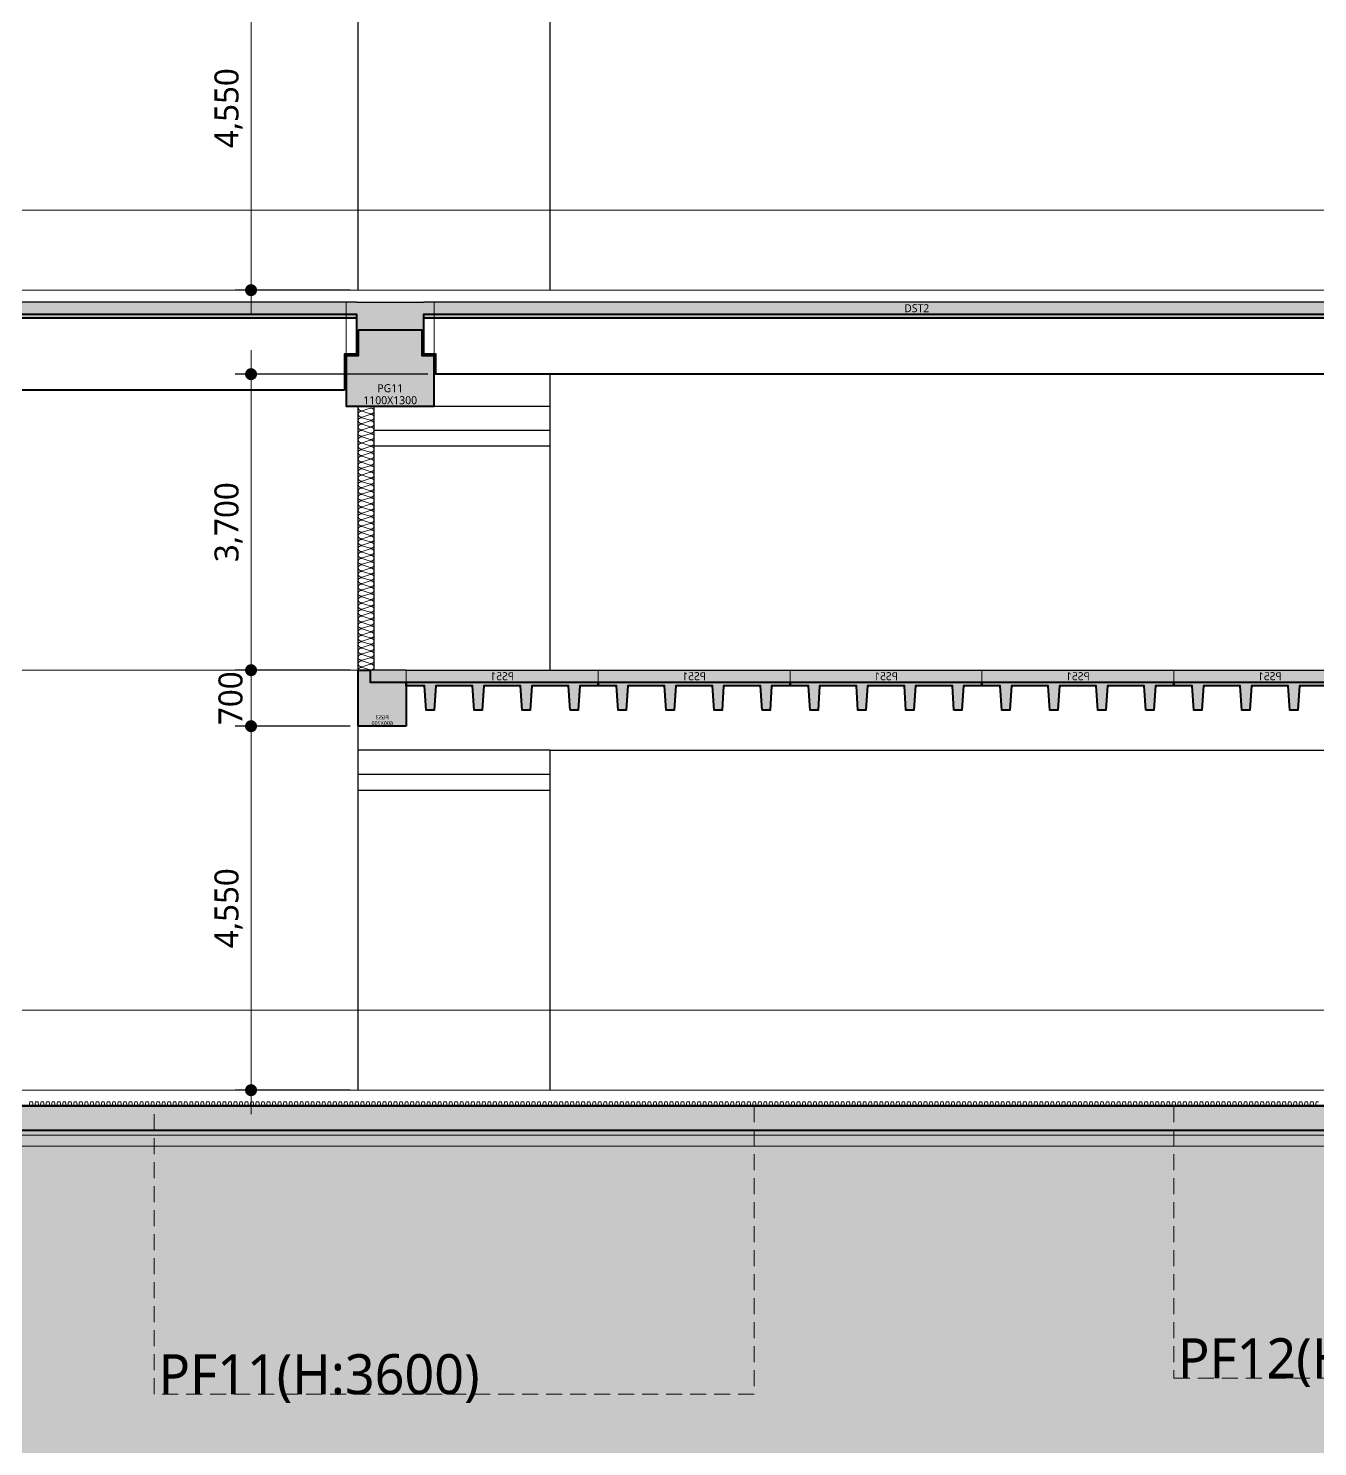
# Model space of a CAD drawing. Header units: millimetres. Extents: x 0 to 420000, y 0 to 297000.
# Drawn here: x 213387 to 229511, y 18995 to 36723 of the extents above; entities that cross this region are included whole.
import ezdxf
from ezdxf.enums import TextEntityAlignment as Align

# ---------------------------------------------------------------- set-up
doc = ezdxf.new("R2010")
doc.units = ezdxf.units.MM
for name, pattern in [('CEN', [62, 60, -1, 0, -1]), ('HID', [2, 1.1, -0.9]), ('HIDDEN', [0.375, 0.25, -0.125])]:
    doc.linetypes.add(name, pattern=pattern)
doc.layers.get('Defpoints').update_dxf_attribs({"color": 140})
for name, color, linetype, lineweight in [('A-AXIS-LINE', 1, 'CEN', 15), ('A-CONC-LIN1', 2, 'Continuous', 40), ('A-CONC-LIN2', 7, 'Continuous', 25), ('A-ELEV-LIN2', 7, 'Continuous', 25), ('A-SECT-LIN1', 4, 'Continuous', 25), ('A-SECT-LIN3', 255, 'Continuous', 18), ('A-WAXM-PANL', 6, 'Continuous', 20), ('A-XXXX-DRBD', 9, 'Continuous', 20), ('A-XXXX-FIN2', 6, 'Continuous', 20), ('A-XXXX-HATC', 8, 'Continuous', 18), ('A-XXXX-HID', 8, 'HIDDEN', 18), ('A-XXXX-INSL2', 8, 'Continuous', 18), ('A-XXXX-WAT1', 9, 'HID', 20)]:
    doc.layers.add(name, color=color, linetype=linetype, lineweight=lineweight)
doc.layers.add('A-CONC-SOLD', color=253, linetype='CEN')
doc.layers.add('A-XXXX-SOLD', color=252, linetype='Continuous')
doc.layers.add('A-XXXX-NPLT', color=144, linetype='Continuous', lineweight=15, plot=False)
doc.styles.add('HY울릉도L', font='')
doc.styles.add('맑은고딕', font='')
doc.styles.get('HY울릉도L').set_extended_font_data('HYwulM')
doc.styles.get('맑은고딕').set_extended_font_data('Malgun Gothic')
doc.dimstyles.new('CDIM', dxfattribs={"dimtxt": 3, "dimasz": 1.5, "dimexe": 2, "dimexo": 1, "dimgap": 1, "dimtad": 1, "dimdec": 0, "dimrnd": 0.5, "dimzin": 0, "dimdsep": 32, "dimlunit": 6, "dimtxsty": 'HY울릉도L', "dimblk1": '_CIDOT', "dimblk2": '_CIDOT', "dimsah": 1, "dimcen": 5.5, "dimclrd": 2, "dimclre": 2, "dimclrt": 7, "dimadec": 0, "dimazin": 0, "dimtfac": 1, "dimtdec": 0, "dimtix": 1, "dimtmove": 2, "dimatfit": 1, "dimldrblk": '_CIDOT', "dimfxl": 1, "dimtolj": 1, "dimtzin": 0, "dimlwd": -1, "dimarcsym": 0})

# ---------------------------------------------------------------- blocks, each defined once
blk = doc.blocks.new('axis(211208)')
at = {"layer": 'A-AXIS-LINE', "ltscale": 1000}
for p, q in [((4631788.1, -431118.7), (4955413.1, -431118.7)), ((4631788.1, -432118.7), (4955413.1, -432118.7)), ((4631788.1, -436868.7), (4955413.1, -436868.7)), ((4631788.1, -441118.7), (4955413.1, -441118.7)), ((4631788.1, -442118.7), (4955413.1, -442118.7))]:
    blk.add_line(p, q, dxfattribs=at)
blk = doc.blocks.new('DTS1_2')
at = {"layer": 'A-CONC-SOLD'}
h = blk.add_hatch(color=256, dxfattribs=at)
h.dxf.hatch_style = 1
h.paths.add_polyline_path([(-7480, 0), (-7480, -150), (7480, -150), (7480, 0)])
h = blk.add_hatch(color=256, dxfattribs=at)
h.dxf.hatch_style = 1
h.paths.add_polyline_path([(-7480, -150), (-7480, -200), (7480, -200), (7480, -150)])
at = {"layer": 'A-CONC-LIN1'}
blk.add_line((7480, -200), (-7480, -200), dxfattribs=at)
at = {"layer": 'A-CONC-LIN1', "color": 2}
blk.add_lwpolyline([(7330, -1100), (-7330, -1100), (-7330, -650), (-7480, -650), (-7480, -150), (7480, -150), (7480, -650), (7330, -650)], close=True, dxfattribs=at)
at = {"layer": 'A-CONC-LIN2'}
blk.add_line((7480, 0), (-7480, 0), dxfattribs=at)
at = {"layer": 'A-XXXX-NPLT', "style": '맑은고딕'}
blk.add_text('DTS1', height=100, dxfattribs=at).set_placement((0, -75), align=Align.MIDDLE)
blk = doc.blocks.new('PG11')
at = {"layer": 'A-CONC-SOLD'}
h = blk.add_hatch(color=256, dxfattribs=at)
h.dxf.hatch_style = 1
h.paths.add_polyline_path([(-420, 0), (420, 0), (420, -350), (-420, -350)])
h = blk.add_hatch(color=256, dxfattribs=at)
h.dxf.hatch_style = 1
h.paths.add_polyline_path([(-400, -350), (-400, -670), (-550, -670), (-550, -1300), (550, -1300), (550, -670), (400, -670), (400, -350)])
at = {"layer": 'A-CONC-LIN1', "ltscale": 2}
blk.add_lwpolyline([(-400, -350), (-400, -670), (-550, -670), (-550, -1300), (550, -1300), (550, -670), (400, -670), (400, -350)], close=True, dxfattribs=at)
at = {"layer": 'A-CONC-LIN2'}
blk.add_line((-420, 0), (420, 0), dxfattribs=at)
at = {"layer": 'A-XXXX-NPLT'}
blk.add_lwpolyline([(550, -1300), (-550, -1300), (-550, 0), (550, 0)], close=True, dxfattribs=at)
at = {"layer": 'A-XXXX-NPLT', "style": '맑은고딕'}
for s, p in [('PG11', (0, -1075)), ('1100X1300', (0, -1225))]:
    blk.add_text(s, height=100, dxfattribs=at).set_placement(p, align=Align.MIDDLE)
blk = doc.blocks.new('DTS2_3')
at = {"layer": 'A-CONC-SOLD'}
h = blk.add_hatch(color=256, dxfattribs=at)
h.dxf.hatch_style = 1
h.paths.add_polyline_path([(13000, 0), (13000, -150), (320, -150), (320, 0)])
h = blk.add_hatch(color=256, dxfattribs=at)
h.dxf.hatch_style = 1
h.paths.add_polyline_path([(320, -150), (320, -200), (12980, -200), (12980, -150)])
at = {"layer": 'A-CONC-LIN1'}
blk.add_line((12980, -200), (320, -200), dxfattribs=at)
at = {"layer": 'A-CONC-LIN1', "color": 2}
blk.add_lwpolyline([(12830, -900), (470, -900), (470, -650), (320, -650), (320, -150), (12980, -150), (12980, -650), (12830, -650)], close=True, dxfattribs=at)
at = {"layer": 'A-CONC-LIN2'}
blk.add_line((13000, 0), (320, 0), dxfattribs=at)
at = {"layer": 'A-XXXX-NPLT', "style": '맑은고딕'}
blk.add_text('DST2', height=100, dxfattribs=at).set_placement((6485, -75), align=Align.MIDDLE)
blk = doc.blocks.new('PG53')
at = {"layer": 'A-CONC-SOLD'}
h = blk.add_hatch(color=256, dxfattribs=at)
h.dxf.hatch_style = 1
h.paths.add_polyline_path([(300, 700), (-300, 700), (-300, 0), (300, 0)])
at = {"layer": 'A-CONC-LIN1', "color": 2}
blk.add_lwpolyline([(-300, 0), (300, 0), (300, 700), (150, 700), (150, 550), (-300, 550)], close=True, dxfattribs=at)
at = {"layer": 'A-CONC-LIN2'}
blk.add_line((-300, 700), (150, 700), dxfattribs=at)
at = {"layer": 'A-XXXX-NPLT'}
blk.add_lwpolyline([(-300, 0), (300, 0), (300, 700), (-300, 700)], close=True, dxfattribs=at)
at = {"layer": 'A-XXXX-NPLT', "style": '맑은고딕'}
for s, p in [('600X700', (0, 38)), ('PG53', (0, 112))]:
    blk.add_text(s, height=50, dxfattribs=at).set_placement(p, align=Align.MIDDLE)
blk = doc.blocks.new('PS51')
at = {"layer": 'A-CONC-SOLD'}
h = blk.add_hatch(color=256, dxfattribs=at)
h.dxf.hatch_style = 1
h.paths.add_polyline_path([(-1200, 150), (1200, 150), (1200, 0), (-1200, 0)])
h = blk.add_hatch(color=256, dxfattribs=at)
h.dxf.hatch_style = 1
h.paths.add_polyline_path([(1200, 0), (-1200, 0), (-1200, -45), (-970, -45), (-950, -350), (-850, -350), (-830, -45), (-370, -45), (-350, -350), (-250, -350), (-230, -45), (230, -45), (250, -350), (350, -350), (370, -45), (830, -45), (850, -350), (950, -350), (970, -45), (1200, -45)])
at = {"layer": 'A-CONC-LIN1', "color": 2}
blk.add_lwpolyline([(-850, -350), (-830, -45), (-370, -45), (-350, -350), (-250, -350), (-230, -45), (230, -45), (250, -350), (350, -350), (370, -45), (830, -45), (850, -350), (950, -350), (970, -45), (1200, -45), (1200, 0), (-1200, 0), (-1200, -45), (-970, -45), (-950, -350)], close=True, dxfattribs=at)
at = {"layer": 'A-CONC-LIN2'}
blk.add_line((1200, 150), (-1200, 150), dxfattribs=at)
at = {"layer": 'A-XXXX-WAT1'}
blk.add_lwpolyline([(-1200, 150), (1200, 150), (1200, 0), (-1200, 0)], close=True, dxfattribs=at)
at = {"layer": 'A-XXXX-NPLT', "style": '맑은고딕'}
blk.add_text('PS51', height=100, dxfattribs=at).set_placement((0, 75), align=Align.MIDDLE)
blk = doc.blocks.new('지하2층')
at = {"layer": 'A-CONC-SOLD'}
h = blk.add_hatch(color=256, dxfattribs=at)
h.dxf.hatch_style = 1
h.paths.add_polyline_path([(4879374, -392169), (4878974, -392169), (4878974, -391119), (4878824, -391119), (4878824, -391369), (4878374, -391369), (4878374, -392369), (4878324, -392369), (4878324, -393069), (4878674, -393069), (4878674, -401669), (4877924, -401669), (4877924, -401119), (4877724, -401119), (4877724, -401669), (4801524, -401669), (4801524, -401129), (4801324, -401129), (4801324, -401969), (4801494, -401969), (4801479, -401978), (4801479, -402319), (4759169, -402319), (4759169, -401978), (4759154, -401969), (4759324, -401969), (4759324, -401129), (4759124, -401129), (4759124, -401669), (4682924, -401669), (4682924, -401119), (4682724, -401119), (4682724, -401669), (4681974, -401669), (4681974, -393069), (4682324, -393069), (4682324, -392369), (4682274, -392369), (4682274, -391369), (4681824, -391369), (4681824, -391119), (4681674, -391119), (4681674, -392169), (4681274, -392169), (4681274, -401969), (4758324, -401969), (4758324, -402619), (4802324, -402619), (4802324, -401969), (4879374, -401969)])
at = {"layer": 'A-CONC-LIN1'}
for points in [[(4681674, -391119), (4681674, -392169), (4681274, -392169), (4681274, -401969), (4758324, -401969), (4758324, -402619), (4802324, -402619), (4802324, -401969), (4879374, -401969), (4879374, -392169), (4878974, -392169), (4878974, -391119)], [(4878974, -391119), (4878824, -391119), (4878824, -391369), (4878374, -391369), (4878374, -392369), (4878324, -392369), (4878324, -393069), (4878674, -393069), (4878674, -401669), (4877924, -401669), (4877924, -401119), (4877724, -401119), (4877724, -401669), (4801524, -401669), (4801524, -401129), (4801324, -401129), (4801324, -401969), (4801494, -401969), (4801479, -401978), (4801479, -402319), (4759169, -402319)]]:
    blk.add_lwpolyline(points, dxfattribs=at)
at = {"layer": 'A-CONC-LIN2'}
blk.add_lwpolyline([(4801494, -401969), (4801469, -401974), (4801469, -402294), (4801454, -402309), (4759194, -402309), (4759179, -402294), (4759179, -401974), (4759154, -401969)], dxfattribs=at)
at = {"layer": 'A-ELEV-LIN2'}
for p, q in [((4790224, -396869), (4790224, -393169)), ((4787824, -393569), (4790224, -393569)), ((4788024, -393869), (4790224, -393869)), ((4790224, -394069), (4788024, -394069)), ((4787824, -402119), (4787824, -397569)), ((4790224, -397869), (4787824, -397869)), ((4790224, -402119), (4790224, -397869)), ((4790224, -397869), (4801324, -397869)), ((4787824, -398169), (4790224, -398169)), ((4787824, -398369), (4790224, -398369))]:
    blk.add_line(p, q, dxfattribs=at)
at = {"layer": 'A-SECT-LIN1'}
for p, q in [((4787824, -396869), (4787824, -393569)), ((4788024, -396869), (4788024, -393572))]:
    blk.add_line(p, q, dxfattribs=at)
at = {"layer": 'A-XXXX-DRBD'}
blk.add_lwpolyline([(4799834, -402264), (4799803, -402264), (4799795, -402309), (4799774, -402309), (4799765, -402264), (4799734, -402264), (4799726, -402309), (4799705, -402309), (4799696, -402264), (4799665, -402264), (4799656, -402309), (4799636, -402309), (4799627, -402264), (4799596, -402264), (4799587, -402309), (4799567, -402309), (4799558, -402264), (4799527, -402264), (4799518, -402309), (4799498, -402309), (4799489, -402264), (4799458, -402264), (4799449, -402309), (4799429, -402309), (4799420, -402264), (4799389, -402264), (4799380, -402309), (4799360, -402309), (4799351, -402264), (4799320, -402264), (4799311, -402309), (4799291, -402309), (4799282, -402264), (4799251, -402264), (4799242, -402309), (4799222, -402309), (4799213, -402264), (4799182, -402264), (4799173, -402309), (4799153, -402309), (4799144, -402264), (4799113, -402264), (4799104, -402309), (4799084, -402309), (4799075, -402264), (4799044, -402264), (4799035, -402309), (4799015, -402309), (4799006, -402264), (4798975, -402264), (4798966, -402309), (4798946, -402309), (4798937, -402264), (4798906, -402264), (4798897, -402309), (4798877, -402309), (4798868, -402264), (4798837, -402264), (4798828, -402309), (4798808, -402309), (4798799, -402264), (4798768, -402264), (4798759, -402309), (4798739, -402309), (4798730, -402264), (4798699, -402264), (4798690, -402309), (4798670, -402309), (4798661, -402264), (4798630, -402264), (4798621, -402309), (4798600, -402309), (4798592, -402264), (4798561, -402264), (4798552, -402309), (4798531, -402309), (4798523, -402264), (4798492, -402264), (4798483, -402309), (4798462, -402309), (4798454, -402264), (4798423, -402264), (4798414, -402309), (4798393, -402309), (4798385, -402264), (4798354, -402264), (4798345, -402309), (4798324, -402309), (4798316, -402264), (4798285, -402264), (4798276, -402309), (4798255, -402309), (4798247, -402264), (4798216, -402264), (4798207, -402309), (4798186, -402309), (4798178, -402264), (4798146, -402264), (4798138, -402309), (4798117, -402309), (4798109, -402264), (4798077, -402264), (4798069, -402309), (4798048, -402309), (4798039, -402264), (4798008, -402264), (4798000, -402309), (4797979, -402309), (4797970, -402264), (4797939, -402264), (4797931, -402309), (4797910, -402309), (4797901, -402264), (4797870, -402264), (4797862, -402309), (4797841, -402309), (4797832, -402264), (4797801, -402264), (4797793, -402309), (4797772, -402309), (4797763, -402264), (4797732, -402264), (4797724, -402309), (4797703, -402309), (4797694, -402264), (4797663, -402264), (4797655, -402309), (4797634, -402309), (4797625, -402264), (4797594, -402264), (4797585, -402309), (4797565, -402309), (4797556, -402264), (4797525, -402264), (4797516, -402309), (4797496, -402309), (4797487, -402264), (4797456, -402264), (4797447, -402309), (4797427, -402309), (4797418, -402264), (4797387, -402264), (4797378, -402309), (4797358, -402309), (4797349, -402264), (4797318, -402264), (4797309, -402309), (4797289, -402309), (4797280, -402264), (4797249, -402264), (4797240, -402309), (4797220, -402309), (4797211, -402264), (4797180, -402264), (4797171, -402309), (4797151, -402309), (4797142, -402264), (4797111, -402264), (4797102, -402309), (4797082, -402309), (4797073, -402264), (4797042, -402264), (4797033, -402309), (4797013, -402309), (4797004, -402264), (4796973, -402264), (4796964, -402309), (4796944, -402309), (4796935, -402264), (4796904, -402264), (4796895, -402309), (4796875, -402309), (4796866, -402264), (4796835, -402264), (4796826, -402309), (4796806, -402309), (4796797, -402264), (4796766, -402264), (4796757, -402309), (4796737, -402309), (4796728, -402264), (4796697, -402264), (4796688, -402309), (4796668, -402309), (4796659, -402264), (4796628, -402264), (4796619, -402309), (4796599, -402309), (4796590, -402264), (4796559, -402264), (4796550, -402309), (4796529, -402309), (4796521, -402264), (4796490, -402264), (4796481, -402309), (4796460, -402309), (4796452, -402264), (4796421, -402264), (4796412, -402309), (4796391, -402309), (4796383, -402264), (4796352, -402264), (4796343, -402309), (4796322, -402309), (4796314, -402264), (4796283, -402264), (4796274, -402309), (4796253, -402309), (4796245, -402264), (4796214, -402264), (4796205, -402309), (4796184, -402309), (4796176, -402264), (4796145, -402264), (4796136, -402309), (4796115, -402309), (4796107, -402264), (4796075, -402264), (4796067, -402309), (4796046, -402309), (4796038, -402264), (4796006, -402264), (4795998, -402309), (4795977, -402309), (4795968, -402264), (4795937, -402264), (4795929, -402309), (4795908, -402309), (4795899, -402264), (4795868, -402264), (4795860, -402309), (4795839, -402309), (4795830, -402264), (4795799, -402264), (4795791, -402309), (4795770, -402309), (4795761, -402264), (4795730, -402264), (4795722, -402309), (4795701, -402309), (4795692, -402264), (4795661, -402264), (4795653, -402309), (4795632, -402309), (4795623, -402264), (4795592, -402264), (4795584, -402309), (4795563, -402309), (4795554, -402264), (4795523, -402264), (4795514, -402309), (4795494, -402309), (4795485, -402264), (4795454, -402264), (4795445, -402309), (4795425, -402309), (4795416, -402264), (4795385, -402264), (4795376, -402309), (4795356, -402309), (4795347, -402264), (4795316, -402264), (4795307, -402309), (4795287, -402309), (4795278, -402264), (4795247, -402264), (4795238, -402309), (4795218, -402309), (4795209, -402264), (4795178, -402264), (4795169, -402309), (4795149, -402309), (4795140, -402264), (4795109, -402264), (4795100, -402309), (4795080, -402309), (4795071, -402264), (4795040, -402264), (4795031, -402309), (4795011, -402309), (4795002, -402264), (4794971, -402264), (4794962, -402309), (4794942, -402309), (4794933, -402264), (4794902, -402264), (4794893, -402309), (4794873, -402309), (4794864, -402264), (4794833, -402264), (4794824, -402309), (4794804, -402309), (4794795, -402264), (4794764, -402264), (4794755, -402309), (4794735, -402309), (4794726, -402264), (4794695, -402264), (4794686, -402309), (4794666, -402309), (4794657, -402264), (4794626, -402264), (4794617, -402309), (4794597, -402309), (4794588, -402264), (4794557, -402264), (4794548, -402309), (4794528, -402309), (4794519, -402264), (4794488, -402264), (4794479, -402309), (4794458, -402309), (4794450, -402264), (4794419, -402264), (4794410, -402309), (4794389, -402309), (4794381, -402264), (4794350, -402264), (4794341, -402309), (4794320, -402309), (4794312, -402264), (4794281, -402264), (4794272, -402309), (4794251, -402309), (4794243, -402264), (4794212, -402264), (4794203, -402309), (4794182, -402309), (4794174, -402264), (4794143, -402264), (4794134, -402309), (4794113, -402309), (4794105, -402264), (4794074, -402264), (4794065, -402309), (4794044, -402309), (4794036, -402264), (4794004, -402264), (4793996, -402309), (4793975, -402309), (4793967, -402264), (4793935, -402264), (4793927, -402309), (4793906, -402309), (4793897, -402264), (4793866, -402264), (4793858, -402309), (4793837, -402309), (4793828, -402264), (4793797, -402264), (4793789, -402309), (4793768, -402309), (4793759, -402264), (4793728, -402264), (4793720, -402309), (4793699, -402309), (4793690, -402264), (4793659, -402264), (4793651, -402309), (4793630, -402309), (4793621, -402264), (4793590, -402264), (4793582, -402309), (4793561, -402309), (4793552, -402264), (4793521, -402264), (4793513, -402309), (4793492, -402309), (4793483, -402264), (4793452, -402264), (4793443, -402309), (4793423, -402309), (4793414, -402264), (4793383, -402264), (4793374, -402309), (4793354, -402309), (4793345, -402264), (4793314, -402264), (4793305, -402309), (4793285, -402309), (4793276, -402264), (4793245, -402264), (4793236, -402309), (4793216, -402309), (4793207, -402264), (4793176, -402264), (4793167, -402309), (4793147, -402309), (4793138, -402264), (4793107, -402264), (4793098, -402309), (4793078, -402309), (4793069, -402264), (4793038, -402264), (4793029, -402309), (4793009, -402309), (4793000, -402264), (4792969, -402264), (4792960, -402309), (4792940, -402309), (4792931, -402264), (4792900, -402264), (4792891, -402309), (4792871, -402309), (4792862, -402264), (4792831, -402264), (4792822, -402309), (4792802, -402309), (4792793, -402264), (4792762, -402264), (4792753, -402309), (4792733, -402309), (4792724, -402264), (4792693, -402264), (4792684, -402309), (4792664, -402309), (4792655, -402264), (4792624, -402264), (4792615, -402309), (4792595, -402309), (4792586, -402264), (4792555, -402264), (4792546, -402309), (4792526, -402309), (4792517, -402264), (4792486, -402264), (4792477, -402309), (4792457, -402309), (4792448, -402264), (4792417, -402264), (4792408, -402309), (4792387, -402309), (4792379, -402264), (4792348, -402264), (4792339, -402309), (4792318, -402309), (4792310, -402264), (4792279, -402264), (4792270, -402309), (4792249, -402309), (4792241, -402264), (4792210, -402264), (4792201, -402309), (4792180, -402309), (4792172, -402264), (4792141, -402264), (4792132, -402309), (4792111, -402309), (4792103, -402264), (4792072, -402264), (4792063, -402309), (4792042, -402309), (4792034, -402264), (4792003, -402264), (4791994, -402309), (4791973, -402309), (4791965, -402264), (4791933, -402264), (4791925, -402309), (4791904, -402309), (4791896, -402264), (4791864, -402264), (4791856, -402309), (4791835, -402309), (4791826, -402264), (4791795, -402264), (4791787, -402309), (4791766, -402309), (4791757, -402264), (4791726, -402264), (4791718, -402309), (4791697, -402309), (4791688, -402264), (4791657, -402264), (4791649, -402309), (4791628, -402309), (4791619, -402264), (4791588, -402264), (4791580, -402309), (4791559, -402309), (4791550, -402264), (4791519, -402264), (4791511, -402309), (4791490, -402309), (4791481, -402264), (4791450, -402264), (4791441, -402309), (4791421, -402309), (4791412, -402264), (4791381, -402264), (4791372, -402309), (4791352, -402309), (4791343, -402264), (4791312, -402264), (4791303, -402309), (4791283, -402309), (4791274, -402264), (4791243, -402264), (4791234, -402309), (4791214, -402309), (4791205, -402264), (4791174, -402264), (4791165, -402309), (4791145, -402309), (4791136, -402264), (4791105, -402264), (4791096, -402309), (4791076, -402309), (4791067, -402264), (4791036, -402264), (4791027, -402309), (4791007, -402309), (4790998, -402264), (4790967, -402264), (4790958, -402309), (4790938, -402309), (4790929, -402264), (4790898, -402264), (4790889, -402309), (4790869, -402309), (4790860, -402264), (4790829, -402264), (4790820, -402309), (4790800, -402309), (4790791, -402264), (4790760, -402264), (4790751, -402309), (4790731, -402309), (4790722, -402264), (4790691, -402264), (4790682, -402309), (4790662, -402309), (4790653, -402264), (4790622, -402264), (4790613, -402309), (4790593, -402309), (4790584, -402264), (4790553, -402264), (4790544, -402309), (4790524, -402309), (4790515, -402264), (4790484, -402264), (4790475, -402309), (4790455, -402309), (4790446, -402264), (4790415, -402264), (4790406, -402309), (4790386, -402309), (4790377, -402264), (4790346, -402264), (4790337, -402309), (4790316, -402309), (4790308, -402264), (4790277, -402264), (4790268, -402309), (4790247, -402309), (4790239, -402264), (4790208, -402264), (4790199, -402309), (4790178, -402309), (4790170, -402264), (4790139, -402264), (4790130, -402309), (4790109, -402309), (4790101, -402264), (4790070, -402264), (4790061, -402309), (4790040, -402309), (4790032, -402264), (4790001, -402264), (4789992, -402309), (4789971, -402309), (4789963, -402264), (4789932, -402264), (4789923, -402309), (4789902, -402309), (4789894, -402264), (4789862, -402264), (4789854, -402309), (4789833, -402309), (4789824, -402264), (4789793, -402264), (4789785, -402309), (4789764, -402309), (4789755, -402264), (4789724, -402264), (4789716, -402309), (4789695, -402309), (4789686, -402264), (4789655, -402264), (4789647, -402309), (4789626, -402309), (4789617, -402264), (4789586, -402264), (4789578, -402309), (4789557, -402309), (4789548, -402264), (4789517, -402264), (4789509, -402309), (4789488, -402309), (4789479, -402264), (4789448, -402264), (4789440, -402309), (4789419, -402309), (4789410, -402264), (4789379, -402264), (4789370, -402309), (4789350, -402309), (4789341, -402264), (4789310, -402264), (4789301, -402309), (4789281, -402309), (4789272, -402264), (4789241, -402264), (4789232, -402309), (4789212, -402309), (4789203, -402264), (4789172, -402264), (4789163, -402309), (4789143, -402309), (4789134, -402264), (4789103, -402264), (4789094, -402309), (4789074, -402309), (4789065, -402264), (4789034, -402264), (4789025, -402309), (4789005, -402309), (4788996, -402264), (4788965, -402264), (4788956, -402309), (4788936, -402309), (4788927, -402264), (4788896, -402264), (4788887, -402309), (4788867, -402309), (4788858, -402264), (4788827, -402264), (4788818, -402309), (4788798, -402309), (4788789, -402264), (4788758, -402264), (4788749, -402309), (4788729, -402309), (4788720, -402264), (4788689, -402264), (4788680, -402309), (4788660, -402309), (4788651, -402264), (4788620, -402264), (4788611, -402309), (4788591, -402309), (4788582, -402264), (4788551, -402264), (4788542, -402309), (4788522, -402309), (4788513, -402264), (4788482, -402264), (4788473, -402309), (4788453, -402309), (4788444, -402264), (4788413, -402264), (4788404, -402309), (4788384, -402309), (4788375, -402264), (4788344, -402264), (4788335, -402309), (4788315, -402309), (4788306, -402264), (4788275, -402264), (4788266, -402309), (4788245, -402309), (4788237, -402264), (4788206, -402264), (4788197, -402309), (4788176, -402309), (4788168, -402264), (4788137, -402264), (4788128, -402309), (4788107, -402309), (4788099, -402264), (4788068, -402264), (4788059, -402309), (4788038, -402309), (4788030, -402264), (4787999, -402264), (4787990, -402309), (4787969, -402309), (4787961, -402264), (4787930, -402264), (4787921, -402309), (4787900, -402309), (4787892, -402264), (4787861, -402264), (4787852, -402309), (4787831, -402309), (4787823, -402264), (4787791, -402264), (4787783, -402309), (4787762, -402309), (4787753, -402264), (4787722, -402264), (4787714, -402309), (4787693, -402309), (4787684, -402264), (4787653, -402264), (4787645, -402309), (4787624, -402309), (4787615, -402264), (4787584, -402264), (4787576, -402309), (4787555, -402309), (4787546, -402264), (4787515, -402264), (4787507, -402309), (4787486, -402309), (4787477, -402264), (4787446, -402264), (4787438, -402309), (4787417, -402309), (4787408, -402264), (4787377, -402264), (4787369, -402309), (4787348, -402309), (4787339, -402264), (4787308, -402264), (4787299, -402309), (4787279, -402309), (4787270, -402264), (4787239, -402264), (4787230, -402309), (4787210, -402309), (4787201, -402264), (4787170, -402264), (4787161, -402309), (4787141, -402309), (4787132, -402264), (4787101, -402264), (4787092, -402309), (4787072, -402309), (4787063, -402264), (4787032, -402264), (4787023, -402309), (4787003, -402309), (4786994, -402264), (4786963, -402264), (4786954, -402309), (4786934, -402309), (4786925, -402264), (4786894, -402264), (4786885, -402309), (4786865, -402309), (4786856, -402264), (4786825, -402264), (4786816, -402309), (4786796, -402309), (4786787, -402264), (4786756, -402264), (4786747, -402309), (4786727, -402309), (4786718, -402264), (4786687, -402264), (4786678, -402309), (4786658, -402309), (4786649, -402264), (4786618, -402264), (4786609, -402309), (4786589, -402309), (4786580, -402264), (4786549, -402264), (4786540, -402309), (4786520, -402309), (4786511, -402264), (4786480, -402264), (4786471, -402309), (4786451, -402309), (4786442, -402264), (4786411, -402264), (4786402, -402309), (4786382, -402309), (4786373, -402264), (4786342, -402264), (4786333, -402309), (4786313, -402309), (4786304, -402264), (4786273, -402264), (4786264, -402309), (4786244, -402309), (4786235, -402264), (4786204, -402264), (4786195, -402309), (4786174, -402309), (4786166, -402264), (4786135, -402264), (4786126, -402309), (4786105, -402309), (4786097, -402264), (4786066, -402264), (4786057, -402309), (4786036, -402309), (4786028, -402264), (4785997, -402264), (4785988, -402309), (4785967, -402309), (4785959, -402264), (4785928, -402264), (4785919, -402309), (4785898, -402309), (4785890, -402264), (4785859, -402264), (4785850, -402309), (4785829, -402309), (4785821, -402264), (4785789, -402264), (4785781, -402309), (4785760, -402309), (4785752, -402264), (4785720, -402264), (4785712, -402309), (4785691, -402309), (4785682, -402264), (4785651, -402264), (4785643, -402309), (4785622, -402309), (4785613, -402264), (4785582, -402264), (4785574, -402309), (4785553, -402309), (4785544, -402264), (4785513, -402264), (4785505, -402309), (4785484, -402309), (4785475, -402264), (4785444, -402264), (4785436, -402309), (4785415, -402309), (4785406, -402264), (4785375, -402264), (4785367, -402309), (4785346, -402309), (4785337, -402264), (4785306, -402264), (4785298, -402309), (4785277, -402309), (4785268, -402264), (4785237, -402264), (4785228, -402309), (4785208, -402309), (4785199, -402264), (4785168, -402264), (4785159, -402309), (4785139, -402309), (4785130, -402264), (4785099, -402264), (4785090, -402309), (4785070, -402309), (4785061, -402264), (4785030, -402264), (4785021, -402309), (4785001, -402309), (4784992, -402264), (4784961, -402264), (4784952, -402309), (4784932, -402309), (4784923, -402264), (4784892, -402264), (4784883, -402309), (4784863, -402309), (4784854, -402264), (4784823, -402264), (4784814, -402309), (4784794, -402309), (4784785, -402264), (4784754, -402264), (4784745, -402309), (4784725, -402309), (4784716, -402264), (4784685, -402264), (4784676, -402309), (4784656, -402309), (4784647, -402264), (4784616, -402264), (4784607, -402309), (4784587, -402309), (4784578, -402264), (4784547, -402264), (4784538, -402309), (4784518, -402309), (4784509, -402264), (4784478, -402264), (4784469, -402309), (4784449, -402309), (4784440, -402264), (4784409, -402264), (4784400, -402309), (4784380, -402309), (4784371, -402264), (4784340, -402264), (4784331, -402309), (4784311, -402309), (4784302, -402264), (4784271, -402264), (4784262, -402309), (4784242, -402309), (4784233, -402264), (4784202, -402264), (4784193, -402309), (4784172, -402309), (4784164, -402264), (4784133, -402264), (4784124, -402309), (4784103, -402309), (4784095, -402264), (4784064, -402264), (4784055, -402309), (4784034, -402309), (4784026, -402264), (4783995, -402264), (4783986, -402309), (4783965, -402309), (4783957, -402264), (4783926, -402264), (4783917, -402309), (4783896, -402309), (4783888, -402264), (4783857, -402264), (4783848, -402309), (4783827, -402309), (4783819, -402264), (4783788, -402264), (4783779, -402309), (4783758, -402309), (4783750, -402264), (4783718, -402264), (4783710, -402309), (4783689, -402309)], dxfattribs=at)
at = {"layer": 'A-XXXX-FIN2'}
blk.add_line((4759324, -392119), (4801324, -392119), dxfattribs=at)
blk.add_lwpolyline([(4759224, -402119), (4801424, -402119)], dxfattribs=at)
at = {"layer": 'A-XXXX-INSL2'}
blk.add_lwpolyline([(4787824, -396869), (4787832, -396847), (4787852, -396833), (4787874, -396833), (4787974, -396865), (4787996, -396865), (4788016, -396851), (4788024, -396829), (4788016, -396807), (4787996, -396793), (4787974, -396793), (4787874, -396825), (4787852, -396825), (4787832, -396811), (4787824, -396789), (4787832, -396767), (4787852, -396753), (4787874, -396753), (4787974, -396785), (4787996, -396785), (4788016, -396771), (4788024, -396749), (4788016, -396727), (4787996, -396713), (4787974, -396713), (4787874, -396745), (4787852, -396745), (4787832, -396731), (4787824, -396709), (4787832, -396687), (4787852, -396673), (4787874, -396673), (4787974, -396705), (4787996, -396705), (4788016, -396691), (4788024, -396669), (4788016, -396647), (4787996, -396633), (4787974, -396633), (4787874, -396665), (4787852, -396665), (4787832, -396651), (4787824, -396629), (4787832, -396607), (4787852, -396593), (4787874, -396593), (4787974, -396625), (4787996, -396625), (4788016, -396611), (4788024, -396589), (4788016, -396567), (4787996, -396553), (4787974, -396553), (4787874, -396585), (4787852, -396585), (4787832, -396571), (4787824, -396549), (4787832, -396527), (4787852, -396513), (4787874, -396513), (4787974, -396545), (4787996, -396545), (4788016, -396531), (4788024, -396509), (4788016, -396487), (4787996, -396473), (4787974, -396473), (4787874, -396505), (4787852, -396505), (4787832, -396491), (4787824, -396469), (4787832, -396447), (4787852, -396433), (4787874, -396433), (4787974, -396465), (4787996, -396465), (4788016, -396451), (4788024, -396429), (4788016, -396407), (4787996, -396393), (4787974, -396393), (4787874, -396425), (4787852, -396425), (4787832, -396411), (4787824, -396389), (4787832, -396367), (4787852, -396353), (4787874, -396353), (4787974, -396385), (4787996, -396385), (4788016, -396371), (4788024, -396349), (4788016, -396327), (4787996, -396313), (4787974, -396313), (4787874, -396345), (4787852, -396345), (4787832, -396331), (4787824, -396309), (4787832, -396287), (4787852, -396273), (4787874, -396273), (4787974, -396305), (4787996, -396305), (4788016, -396291), (4788024, -396269), (4788016, -396247), (4787996, -396233), (4787974, -396233), (4787874, -396265), (4787852, -396265), (4787832, -396251), (4787824, -396229), (4787832, -396207), (4787852, -396193), (4787874, -396193), (4787974, -396225), (4787996, -396225), (4788016, -396211), (4788024, -396189), (4788016, -396167), (4787996, -396153), (4787974, -396153), (4787874, -396185), (4787852, -396185), (4787832, -396171), (4787824, -396149), (4787832, -396127), (4787852, -396113), (4787874, -396113), (4787974, -396145), (4787996, -396145), (4788016, -396131), (4788024, -396109), (4788016, -396087), (4787996, -396073), (4787974, -396073), (4787874, -396105), (4787852, -396105), (4787832, -396091), (4787824, -396069), (4787832, -396047), (4787852, -396033), (4787874, -396033), (4787974, -396065), (4787996, -396065), (4788016, -396051), (4788024, -396029), (4788016, -396007), (4787996, -395993), (4787974, -395993), (4787874, -396025), (4787852, -396025), (4787832, -396011), (4787824, -395989), (4787832, -395967), (4787852, -395953), (4787874, -395953), (4787974, -395985), (4787996, -395985), (4788016, -395971), (4788024, -395949), (4788016, -395927), (4787996, -395913), (4787974, -395913), (4787874, -395945), (4787852, -395945), (4787832, -395931), (4787824, -395909), (4787832, -395887), (4787852, -395873), (4787874, -395873), (4787974, -395905), (4787996, -395905), (4788016, -395891), (4788024, -395869), (4788016, -395847), (4787996, -395833), (4787974, -395833), (4787874, -395865), (4787852, -395865), (4787832, -395851), (4787824, -395829), (4787832, -395807), (4787852, -395793), (4787874, -395793), (4787974, -395825), (4787996, -395825), (4788016, -395811), (4788024, -395789), (4788016, -395767), (4787996, -395753), (4787974, -395753), (4787874, -395785), (4787852, -395785), (4787832, -395771), (4787824, -395749), (4787832, -395727), (4787852, -395713), (4787874, -395713), (4787974, -395745), (4787996, -395745), (4788016, -395731), (4788024, -395709), (4788016, -395687), (4787996, -395673), (4787974, -395673), (4787874, -395705), (4787852, -395705), (4787832, -395691), (4787824, -395669), (4787832, -395647), (4787852, -395633), (4787874, -395633), (4787974, -395665), (4787996, -395665), (4788016, -395651), (4788024, -395629), (4788016, -395607), (4787996, -395593), (4787974, -395593), (4787874, -395625), (4787852, -395625), (4787832, -395611), (4787824, -395589), (4787832, -395567), (4787852, -395553), (4787874, -395553), (4787974, -395585), (4787996, -395585), (4788016, -395571), (4788024, -395549), (4788016, -395527), (4787996, -395513), (4787974, -395513), (4787874, -395545), (4787852, -395545), (4787832, -395531), (4787824, -395509), (4787832, -395487), (4787852, -395473), (4787874, -395473), (4787974, -395505), (4787996, -395505), (4788016, -395491), (4788024, -395469), (4788016, -395447), (4787996, -395433), (4787974, -395433), (4787874, -395465), (4787852, -395465), (4787832, -395451), (4787824, -395429), (4787832, -395407), (4787852, -395393), (4787874, -395393), (4787974, -395425), (4787996, -395425), (4788016, -395411), (4788024, -395389), (4788016, -395367), (4787996, -395353), (4787974, -395353), (4787874, -395385), (4787852, -395385), (4787832, -395371), (4787824, -395349), (4787832, -395327), (4787852, -395313), (4787874, -395313), (4787974, -395345), (4787996, -395345), (4788016, -395331), (4788024, -395309), (4788016, -395287), (4787996, -395273), (4787974, -395273), (4787874, -395305), (4787852, -395305), (4787832, -395291), (4787824, -395269), (4787832, -395247), (4787852, -395233), (4787874, -395233), (4787974, -395265), (4787996, -395265), (4788016, -395251), (4788024, -395229), (4788016, -395207), (4787996, -395193), (4787974, -395193), (4787874, -395225), (4787852, -395225), (4787832, -395211), (4787824, -395189), (4787832, -395167), (4787852, -395153), (4787874, -395153), (4787974, -395185), (4787996, -395185), (4788016, -395171), (4788024, -395149), (4788016, -395127), (4787996, -395113), (4787974, -395113), (4787874, -395145), (4787852, -395145), (4787832, -395131), (4787824, -395109), (4787832, -395087), (4787852, -395073), (4787874, -395073), (4787974, -395105), (4787996, -395105), (4788016, -395091), (4788024, -395069), (4788016, -395047), (4787996, -395033), (4787974, -395033), (4787874, -395065), (4787852, -395065), (4787832, -395051), (4787824, -395029), (4787832, -395007), (4787852, -394993), (4787874, -394993), (4787974, -395025), (4787996, -395025), (4788016, -395011), (4788024, -394989), (4788016, -394967), (4787996, -394953), (4787974, -394953), (4787874, -394985), (4787852, -394985), (4787832, -394971), (4787824, -394949), (4787832, -394927), (4787852, -394913), (4787874, -394913), (4787974, -394945), (4787996, -394945), (4788016, -394931), (4788024, -394909), (4788016, -394887), (4787996, -394873), (4787974, -394873), (4787874, -394905), (4787852, -394905), (4787832, -394891), (4787824, -394869), (4787832, -394847), (4787852, -394833), (4787874, -394833), (4787974, -394865), (4787996, -394865), (4788016, -394851), (4788024, -394829), (4788016, -394807), (4787996, -394793), (4787974, -394793), (4787874, -394825), (4787852, -394825), (4787832, -394811), (4787824, -394789), (4787832, -394767), (4787852, -394753), (4787874, -394753), (4787974, -394785), (4787996, -394785), (4788016, -394771), (4788024, -394749), (4788016, -394727), (4787996, -394713), (4787974, -394713), (4787874, -394745), (4787852, -394745), (4787832, -394731), (4787824, -394709), (4787832, -394687), (4787852, -394673), (4787874, -394673), (4787974, -394705), (4787996, -394705), (4788016, -394691), (4788024, -394669), (4788016, -394647), (4787996, -394633), (4787974, -394633), (4787874, -394665), (4787852, -394665), (4787832, -394651), (4787824, -394629), (4787832, -394607), (4787852, -394593), (4787874, -394593), (4787974, -394625), (4787996, -394625), (4788016, -394611), (4788024, -394589), (4788016, -394567), (4787996, -394553), (4787974, -394553), (4787874, -394585), (4787852, -394585), (4787832, -394571), (4787824, -394549), (4787832, -394527), (4787852, -394513), (4787874, -394513), (4787974, -394545), (4787996, -394545), (4788016, -394531), (4788024, -394509), (4788016, -394487), (4787996, -394473), (4787974, -394473), (4787874, -394505), (4787852, -394505), (4787832, -394491), (4787824, -394469), (4787832, -394447), (4787852, -394433), (4787874, -394433), (4787974, -394465), (4787996, -394465), (4788016, -394451), (4788024, -394429), (4788016, -394407), (4787996, -394393), (4787974, -394393), (4787874, -394425), (4787852, -394425), (4787832, -394411), (4787824, -394389), (4787832, -394367), (4787852, -394353), (4787874, -394353), (4787974, -394385), (4787996, -394385), (4788016, -394371), (4788024, -394349), (4788016, -394327), (4787996, -394313), (4787974, -394313), (4787874, -394345), (4787852, -394345), (4787832, -394331), (4787824, -394309), (4787832, -394287), (4787852, -394273), (4787874, -394273), (4787974, -394305), (4787996, -394305), (4788016, -394291), (4788024, -394269), (4788016, -394247), (4787996, -394233), (4787974, -394233), (4787874, -394265), (4787852, -394265), (4787832, -394251), (4787824, -394229), (4787832, -394207), (4787852, -394193), (4787874, -394193), (4787974, -394225), (4787996, -394225), (4788016, -394211), (4788024, -394189), (4788016, -394167), (4787996, -394153), (4787974, -394153), (4787874, -394185), (4787852, -394185), (4787832, -394171), (4787824, -394149), (4787832, -394127), (4787852, -394113), (4787874, -394113), (4787974, -394145), (4787996, -394145), (4788016, -394131), (4788024, -394109), (4788016, -394087), (4787996, -394073), (4787974, -394073), (4787874, -394105), (4787852, -394105), (4787832, -394091), (4787824, -394069), (4787832, -394047), (4787852, -394033), (4787874, -394033), (4787974, -394065), (4787996, -394065), (4788016, -394051), (4788024, -394029), (4788016, -394007), (4787996, -393993), (4787974, -393993), (4787874, -394025), (4787852, -394025), (4787832, -394011), (4787824, -393989), (4787832, -393967), (4787852, -393953), (4787874, -393953), (4787974, -393985), (4787996, -393985), (4788016, -393971), (4788024, -393949), (4788016, -393927), (4787996, -393913), (4787974, -393913), (4787874, -393945), (4787852, -393945), (4787832, -393931), (4787824, -393909), (4787832, -393887), (4787852, -393873), (4787874, -393873), (4787974, -393905), (4787996, -393905), (4788016, -393891), (4788024, -393869), (4788016, -393847), (4787996, -393833), (4787974, -393833), (4787874, -393865), (4787852, -393865), (4787832, -393851), (4787824, -393829), (4787832, -393807), (4787852, -393793), (4787874, -393793), (4787974, -393825), (4787996, -393825), (4788016, -393811), (4788024, -393789), (4788016, -393767), (4787996, -393753), (4787974, -393753), (4787874, -393785), (4787852, -393785), (4787832, -393771), (4787824, -393749), (4787832, -393727), (4787852, -393713), (4787874, -393713), (4787974, -393745), (4787996, -393745), (4788016, -393731), (4788024, -393709), (4788016, -393687), (4787996, -393673), (4787974, -393673), (4787874, -393705), (4787852, -393705), (4787832, -393691), (4787824, -393669), (4787832, -393647), (4787852, -393633), (4787874, -393633), (4787974, -393665), (4787996, -393665), (4788016, -393651), (4788024, -393629), (4788016, -393607), (4787996, -393593), (4787974, -393593), (4787874, -393625), (4787852, -393625), (4787832, -393611), (4787824, -393589)], dxfattribs=at)
at = {"layer": 'A-XXXX-WAT1', "ltscale": 50}
for points in [[(4759154, -401969), (4759174, -401977), (4759174, -402296), (4759192, -402314), (4801456, -402314), (4801474, -402296), (4801474, -401977), (4801494, -401969)], [(4759324, -402309), (4801324, -402309)]]:
    blk.add_lwpolyline(points, dxfattribs=at)
for name, p in [('PG11', (4788224, -392269)), ('DTS2_3', (4788324, -392269))]:
    blk.add_blockref(name, p)
at = {"xscale": -1}
for name, p in [('PG53', (4788124, -397569)), ('PS51', (4789624, -397019)), ('PS51', (4792024, -397019)), ('PS51', (4794424, -397019)), ('PS51', (4796824, -397019)), ('PS51', (4799224, -397019))]:
    blk.add_blockref(name, p, dxfattribs=at)
at = {"layer": 'A-WAXM-PANL'}
blk.add_blockref('DTS1_2', (4780324, -392269), dxfattribs=at)
blk = doc.blocks.new('냉동층(220321)')
at = {"layer": 'A-ELEV-LIN2'}
for p, q in [((4787824, -412119), (4787824, -407569)), ((4790224, -412119), (4790224, -407869))]:
    blk.add_line(p, q, dxfattribs=at)
blk = doc.blocks.new('_CIDOT')
at = {"color": 0, "linetype": 'ByBlock'}
blk.add_line((2, 0), (-1, 0), dxfattribs=at)
at = {"color": 0, "linetype": 'ByBlock', "const_width": 0.5}
blk.add_lwpolyline([(-0.25, 0, 1), (0.25, 0, 1)], format="xyb", close=True, dxfattribs=at)
blk = doc.blocks.new('*D100')
at = {"layer": 'A-XXXX-NPLT', "lineweight": -2, "transparency": 16777216}
for p, q in [((217413, 38000), (215972, 38000)), ((217413, 33450), (215972, 33450))]:
    blk.add_line(p, q, dxfattribs=at)
at = {"layer": 'A-XXXX-NPLT', "transparency": 16777216}
blk.add_line((216172, 33600), (216172, 37850), dxfattribs=at)
at = {"layer": 'Defpoints', "color": 0, "transparency": 16777216}
for p in [(216172, 38000), (217513, 38000), (217513, 33450)]:
    blk.add_point(p, dxfattribs=at)
at = {"layer": 'A-XXXX-NPLT', "transparency": 16777216, "xscale": 150, "yscale": 150, "zscale": 150}
for p, rotation in [((216172, 38000), 90), ((216172, 33450), 270)]:
    blk.add_blockref('_CIDOT', p, dxfattribs=dict(at, rotation=rotation))
at = {"layer": 'A-XXXX-NPLT', "color": 3, "transparency": 16777216, "insert": (215892, 35725), "char_height": 300, "attachment_point": 5, "rotation": 90, "style": '맑은고딕'}
blk.add_mtext('\\A1;4,550', dxfattribs=at)
blk = doc.blocks.new('PF12')
at = {"layer": 'A-XXXX-HID', "color": 0, "ltscale": 800}
blk.add_lwpolyline([(-3750, 0), (-3750, -3400), (3750, -3400), (3750, 0)], close=True, dxfattribs=at)
at = {"layer": 'A-XXXX-NPLT', "style": '맑은고딕'}
blk.add_text('PF12(H:3400)', height=500, dxfattribs=at).set_placement((-1689, -3201), align=Align.MIDDLE)
blk = doc.blocks.new('PF11')
at = {"layer": 'A-XXXX-HID', "color": 0, "ltscale": 800}
blk.add_lwpolyline([(3750, 0), (3750, -3600), (-3750, -3600), (-3750, 0), (3750, 0)], dxfattribs=at)
at = {"layer": 'A-XXXX-NPLT', "style": '맑은고딕'}
blk.add_text('PF11(H:3600)', height=500, dxfattribs=at).set_placement((-1689, -3401), align=Align.MIDDLE)
blk = doc.blocks.new('*D182')
at = {"layer": 'A-XXXX-NPLT', "lineweight": -2, "transparency": 16777216}
for p, q in [((217413, 28000), (215972, 28000)), ((217413, 23450), (215972, 23450))]:
    blk.add_line(p, q, dxfattribs=at)
at = {"layer": 'A-XXXX-NPLT', "transparency": 16777216}
blk.add_line((216172, 23600), (216172, 27850), dxfattribs=at)
at = {"layer": 'Defpoints', "color": 0, "transparency": 16777216}
for p in [(216172, 28000), (217513, 28000), (217513, 23450)]:
    blk.add_point(p, dxfattribs=at)
at = {"layer": 'A-XXXX-NPLT', "transparency": 16777216, "xscale": 150, "yscale": 150, "zscale": 150}
for p, rotation in [((216172, 28000), 90), ((216172, 23450), 270)]:
    blk.add_blockref('_CIDOT', p, dxfattribs=dict(at, rotation=rotation))
at = {"layer": 'A-XXXX-NPLT', "color": 3, "transparency": 16777216, "insert": (215892, 25725), "char_height": 300, "attachment_point": 5, "rotation": 90, "style": '맑은고딕'}
blk.add_mtext('\\A1;4,550', dxfattribs=at)
blk = doc.blocks.new('*D183')
at = {"layer": 'A-XXXX-NPLT', "transparency": 16777216}
for p, q in [((216172, 28850), (216172, 29000)), ((216172, 28000), (216172, 28700)), ((216172, 27850), (216172, 27700))]:
    blk.add_line(p, q, dxfattribs=at)
at = {"layer": 'A-XXXX-NPLT', "lineweight": -2, "transparency": 16777216}
for p, q in [((217413, 28700), (215972, 28700)), ((217413, 28000), (215972, 28000))]:
    blk.add_line(p, q, dxfattribs=at)
at = {"layer": 'Defpoints', "color": 0, "transparency": 16777216}
for p in [(216172, 28700), (217513, 28700), (217513, 28000)]:
    blk.add_point(p, dxfattribs=at)
at = {"layer": 'A-XXXX-NPLT', "transparency": 16777216, "xscale": 150, "yscale": 150, "zscale": 150}
for p, rotation in [((216172, 28700), 270), ((216172, 28000), 90)]:
    blk.add_blockref('_CIDOT', p, dxfattribs=dict(at, rotation=rotation))
at = {"layer": 'A-XXXX-NPLT', "color": 3, "transparency": 16777216, "insert": (215917, 28350), "char_height": 300, "attachment_point": 5, "rotation": 90, "style": '맑은고딕'}
blk.add_mtext('\\A1;700', dxfattribs=at)
blk = doc.blocks.new('*D184')
at = {"layer": 'A-XXXX-NPLT', "lineweight": -2, "transparency": 16777216}
for p, q in [((218383, 32400), (215972, 32400)), ((217413, 28700), (215972, 28700))]:
    blk.add_line(p, q, dxfattribs=at)
at = {"layer": 'A-XXXX-NPLT', "transparency": 16777216}
blk.add_line((216172, 28850), (216172, 32250), dxfattribs=at)
at = {"layer": 'Defpoints', "color": 0, "transparency": 16777216}
for p in [(216172, 32400), (218483, 32400), (217513, 28700)]:
    blk.add_point(p, dxfattribs=at)
at = {"layer": 'A-XXXX-NPLT', "transparency": 16777216, "xscale": 150, "yscale": 150, "zscale": 150}
for p, rotation in [((216172, 32400), 90), ((216172, 28700), 270)]:
    blk.add_blockref('_CIDOT', p, dxfattribs=dict(at, rotation=rotation))
at = {"layer": 'A-XXXX-NPLT', "color": 3, "transparency": 16777216, "insert": (215892, 30550), "char_height": 300, "attachment_point": 5, "rotation": 90, "style": '맑은고딕'}
blk.add_mtext('\\A1;3,700', dxfattribs=at)

msp = doc.modelspace()

# ---------------------------------------------------------------- hatches: boundary and pattern name
at = {"layer": 'A-XXXX-HATC'}
h = msp.add_hatch(dxfattribs=at)
h.set_pattern_fill('DOTS', color=256, scale=10)
h.paths.add_polyline_path([(188012.5, 22950), (188012.5, 22890), (232012.5, 22890), (232012.5, 22950)])
h = msp.add_hatch(dxfattribs=at)
h.set_pattern_fill('돌01', color=256, scale=200)
h.set_pattern_definition([(0, (40, 0), (200, 200), [60, -140]), (0, (160, 20), (200, 200), [50, -150]), (0, (150, 30), (200, 200), [40, -160]), (0, (90, 80), (200, 200), [30, -30, 40, -100]), (0, (90, 90), (200, 200), [40, -10, 50, -100]), (0, (0, 130), (200, 200), [50, -150]), (0, (190, 140), (200, 200), [50, -150]), (90, (0, 40), (-200, 200), [30, -170]), (90, (30, 190), (-200, 200), [20, -180]), (90, (40, 0), (-200, 200), [30, -170]), (90, (60, 180), (-200, 200), [10, -190]), (90, (70, 100), (-200, 200), [30, -170]), (90, (90, 30), (-200, 200), [50, -150]), (90, (110, 170), (-200, 200), [30, -170]), (90, (130, 90), (-200, 200), [40, -160]), (90, (140, 90), (-200, 200), [40, -160]), (90, (160, 0), (-200, 200), [20, -180]), (90, (190, 30), (-200, 200), [50, -150]), (45, (20, 20), (0, 200), [84.8528, -197.98991]), (45, (40, 30), (0, 200), [42.4264, -240.41631]), (45, (130, 140), (0, 200), [56.56854, -226.27417]), (45, (130, 150), (0, 200), [42.4264, -240.41631]), (135, (60, 130), (-200, 2e-14), [14.1422, -268.70051]), (135, (20, 20), (-200, 2e-14), [28.2842, -254.55851]), (135, (80, 80), (-200, 2e-14), [28.2842, -254.55851]), (135, (130, 130), (-200, 2e-14), [28.2842, -254.55851]), (135, (190, 170), (-200, 2e-14), [42.4264, -240.41631]), (135, (190, 160), (-200, 2e-14), [28.2842, -254.55851]), (135, (180, 180), (-200, 2e-14), [28.2842, -254.55851]), (135, (120, 0), (-200, 2e-14), [42.4264, -240.41631]), (26.56505, (180, 120), (200, 8e-08), [22.36, -424.8536]), (26.56505, (130, 70), (200, 8e-08), [22.36, -424.8536]), (26.56505, (60, 130), (200, 8e-08), [44.72, -402.4936]), (26.56505, (70, 180), (200, 8e-08), [44.72, -402.4936]), (26.56505, (70, 130), (200, 8e-08), [44.72, -402.4936]), (26.56505, (190, 170), (200, 8e-08), [44.72, -402.4936]), (26.56505, (0, 70), (200, 8e-08), [67.082, -380.1316]), (26.56505, (0, 80), (200, 8e-08), [67.082, -380.1316]), (26.56505, (0, 160), (200, 8e-08), [67.082, -380.1316]), (63.43495, (100, 150), (1e-08, 200), [22.36, -424.8536]), (63.43495, (190, 140), (1e-08, 200), [22.36, -268.333595, 44.72, -111.8]), (63.43495, (170, 120), (1e-08, 200), [44.72, -402.4936]), (63.43495, (50, 140), (1e-08, 200), [44.72, -402.4936]), (63.43495, (40, 140), (1e-08, 200), [44.72, -402.4936]), (63.43495, (110, 160), (1e-08, 200), [67.082, -380.1316]), (116.56505, (60, 110), (-8e-08, 200), [22.36, -424.8536]), (116.56505, (190, 90), (-8e-08, 200), [22.36, -424.8536]), (116.56505, (150, 30), (-8e-08, 200), [44.72, -402.4936]), (116.56505, (140, 40), (-8e-08, 200), [44.72, -402.4936]), (116.56505, (160, 180), (-8e-08, 200), [44.72, -402.4936]), (116.56505, (0, 80), (-8e-08, 200), [44.72, -402.4936]), (116.56505, (100, 0), (-8e-08, 200), [67.082, -380.1316]), (153.43495, (170, 120), (-200, 1e-08), [44.72, -402.4936]), (153.43495, (180, 110), (-200, 1e-08), [44.72, -402.4936]), (153.43495, (30, 10), (-200, 1e-08), [22.36, -424.8536]), (153.43495, (90, 90), (-200, 1e-08), [22.36, -424.8536]), (153.43495, (130, 150), (-200, 1e-08), [22.36, -424.8536])])
h.paths.add_polyline_path([(188012.5, 22890), (188012.5, 22750), (232012.5, 22750), (232012.5, 22890)])
at = {"layer": 'A-XXXX-SOLD'}
h = msp.add_hatch(color=256, dxfattribs=at)
h.dxf.hatch_style = 1
edge = h.paths.add_edge_path()
edge.add_line((188012.5, 23400), (110962.5, 23400))
edge.add_line((110962.5, 23400), (110962.5, 33150))
edge.add_line((110962.5, 33150), (101437.5, 33150))
edge.add_line((101437.5, 33150), (101437.5, 32915.6))
edge.add_arc((97287.5, -3706.2), 36856.3, 83.53481, 96.46519)
edge.add_line((93137.5, 32915.6), (93137.5, 33150))
edge.add_line((93137.5, 33150), (50200, 33150))
edge.add_line((50200, 33150), (50200, 14450))
edge.add_line((50200, 14450), (373825, 14450))
edge.add_line((373825, 14450), (373825, 33150))
edge.add_line((373825, 33150), (343047.9, 33150))
edge.add_line((343047.9, 33150), (343047.9, 32941.7))
edge.add_arc((327897.9, -517956.2), 551106.3, 88.424731, 91.575269)
edge.add_line((312747.9, 32941.7), (312747.9, 33150))
edge.add_line((312747.9, 33150), (309062.5, 33150))
edge.add_line((309062.5, 33150), (309062.5, 23400))
edge.add_line((309062.5, 23400), (232012.5, 23400))
edge.add_line((232012.5, 23400), (232012.5, 22750))
edge.add_line((232012.5, 22750), (188012.5, 22750))
edge.add_line((188012.5, 22750), (188012.5, 23400))

# ---------------------------------------------------------------- linework, layer by layer
at = {"layer": 'A-SECT-LIN3'}
msp.add_lwpolyline([(188012.5, 22950), (188012.5, 22890), (232012.5, 22890), (232012.5, 22950)], close=True, dxfattribs=at)
at = {"layer": 'A-XXXX-HATC'}
msp.add_lwpolyline([(188012.5, 22890), (188012.5, 22750), (232012.5, 22750), (232012.5, 22890)], close=True, dxfattribs=at)

# ---------------------------------------------------------------- block references
for name, p in [('냉동층(220321)', (-4570311.3, 445568.7)), ('지하2층', (-4570311.3, 425568.7)), ('PF11', (218712.5, 23250)), ('PF12', (231462.5, 23250))]:
    msp.add_blockref(name, p)
at = {"layer": 'A-AXIS-LINE'}
msp.add_blockref('axis(211208)', (-4581588.1, 465568.7), dxfattribs=at)

# ---------------------------------------------------------------- dimensions: what is measured, and where the dimension line sits
at = {"layer": 'A-XXXX-NPLT'}
for p1, p2, picture, middle in [((217512.5, 33450), (217512.5, 38000), '*D100', (215892.3, 35725)), ((217512.5, 23450), (217512.5, 28000), '*D182', (215892.3, 25725))]:
    dim = msp.add_aligned_dim(p1=p1, p2=p2, distance=1340, dimstyle='CDIM', override={"dimscale": 100, "dimtxsty": '맑은고딕', "dimclrd": 256, "dimclre": 256, "dimclrt": 3}, dxfattribs=at)
    dim.commit()
    dim.dimension.update_dxf_attribs({"geometry": picture, "text_midpoint": middle})
for base, p1, p2, picture, middle in [((216172.5, 32400), (217512.5, 28700), (218482.5, 32400), '*D184', (215892.3, 30550)), ((216172.5, 28700), (217512.5, 28000), (217512.5, 28700), '*D183', (215917.5, 28350))]:
    dim = msp.add_linear_dim(base=base, p1=p1, p2=p2, angle=270, dimstyle='CDIM', override={"dimscale": 100, "dimtxsty": '맑은고딕', "dimclrd": 256, "dimclre": 256, "dimclrt": 3}, dxfattribs=at)
    dim.commit()
    dim.dimension.update_dxf_attribs({"geometry": picture, "text_midpoint": middle})

doc.saveas('drawing.dxf')
